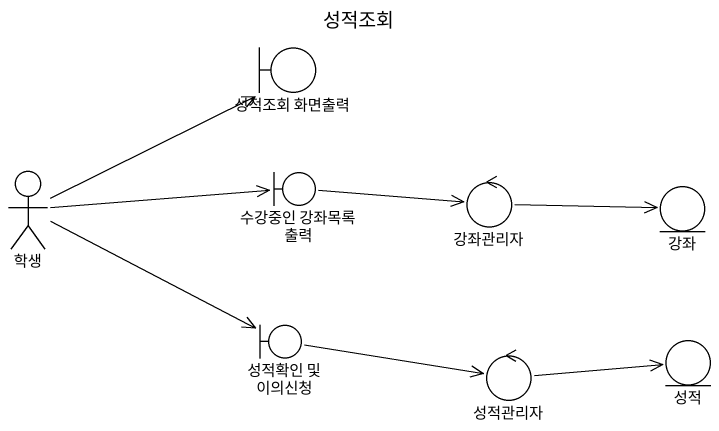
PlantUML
@startuml
title 성적조회
boundary "성적조회 화면출력" as 성적조회_화면출력
actor 학생
boundary "수강중인 강좌목록 출력" as 수강중인_강좌목록_출력
control 강좌관리자
entity 강좌
boundary "성적확인 및 이의신청" as 성적확인_및_이의신청
control 성적관리자
entity 성적
학생 -right-> 성적조회_화면출력
학생 -right-> 수강중인_강좌목록_출력
학생 -right-> 성적확인_및_이의신청
수강중인_강좌목록_출력 -right-> 강좌관리자
강좌관리자 -right-> 강좌
성적확인_및_이의신청 -right-> 성적관리자
성적관리자 -right-> 성적
@enduml
